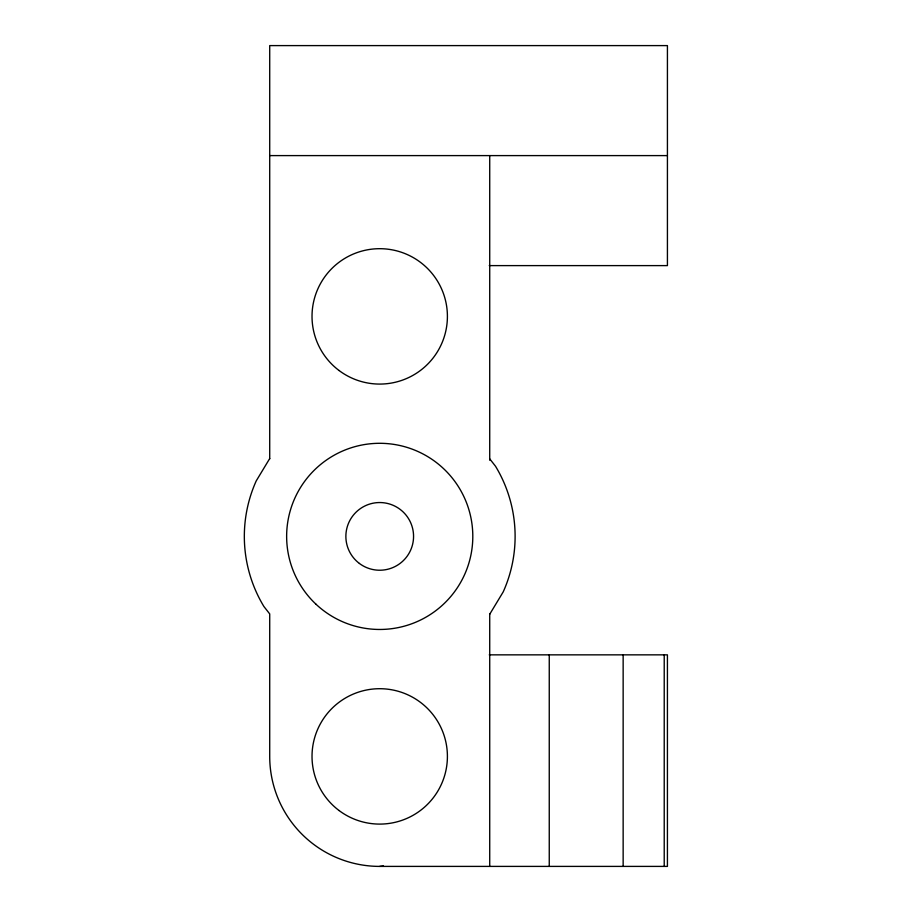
<?xml version="1.0" encoding="UTF-8"?>
<svg xmlns="http://www.w3.org/2000/svg" width="912" height="912" viewBox="0 0 912 912"><rect width="100%" height="100%" fill="white"/><g stroke="black" fill="none" stroke-linecap="round" stroke-linejoin="round"><path stroke-width="1.37" d="M269.713 458.554L256.226 480.898A135.386 135.386 0 0 0 263.899 606.503L269.713 613.913L269.713 756.401A109.999 109.999 0 0 0 379.723 866.4L667.424 866.4L667.424 654.85L489.254 654.85M489.721 614.232L503.219 591.877A135.386 135.386 0 0 0 495.535 466.271L489.721 458.861M379.723 866.4L383.45 865.91M269.713 155.599L667.424 155.599M489.254 265.609L667.424 265.609L667.424 45.6L269.713 45.6L269.713 458.85M664.221 654.85L664.221 866.4M623.147 654.85L623.147 866.4M549.252 654.85L549.252 866.4M489.721 155.599L489.721 460.229M489.721 613.651L489.721 866.4M339.047 810.517A67.693 67.693 0 0 0 446.914 764.552A67.693 67.693 0 0 0 353.183 694.123A67.693 67.693 0 0 0 339.047 810.517M359.385 563.445A33.847 33.847 0 0 0 413.318 540.463A33.847 33.847 0 0 0 366.453 505.248A33.847 33.847 0 0 0 359.385 563.445M339.047 370.5A67.693 67.693 0 0 0 446.914 324.535A67.693 67.693 0 0 0 353.183 254.106A67.693 67.693 0 0 0 339.047 370.5M315.928 604.166A93.081 93.081 0 0 0 470.318 557.745A93.081 93.081 0 0 0 352.91 447.245A93.081 93.081 0 0 0 315.928 604.166"/></g></svg>
